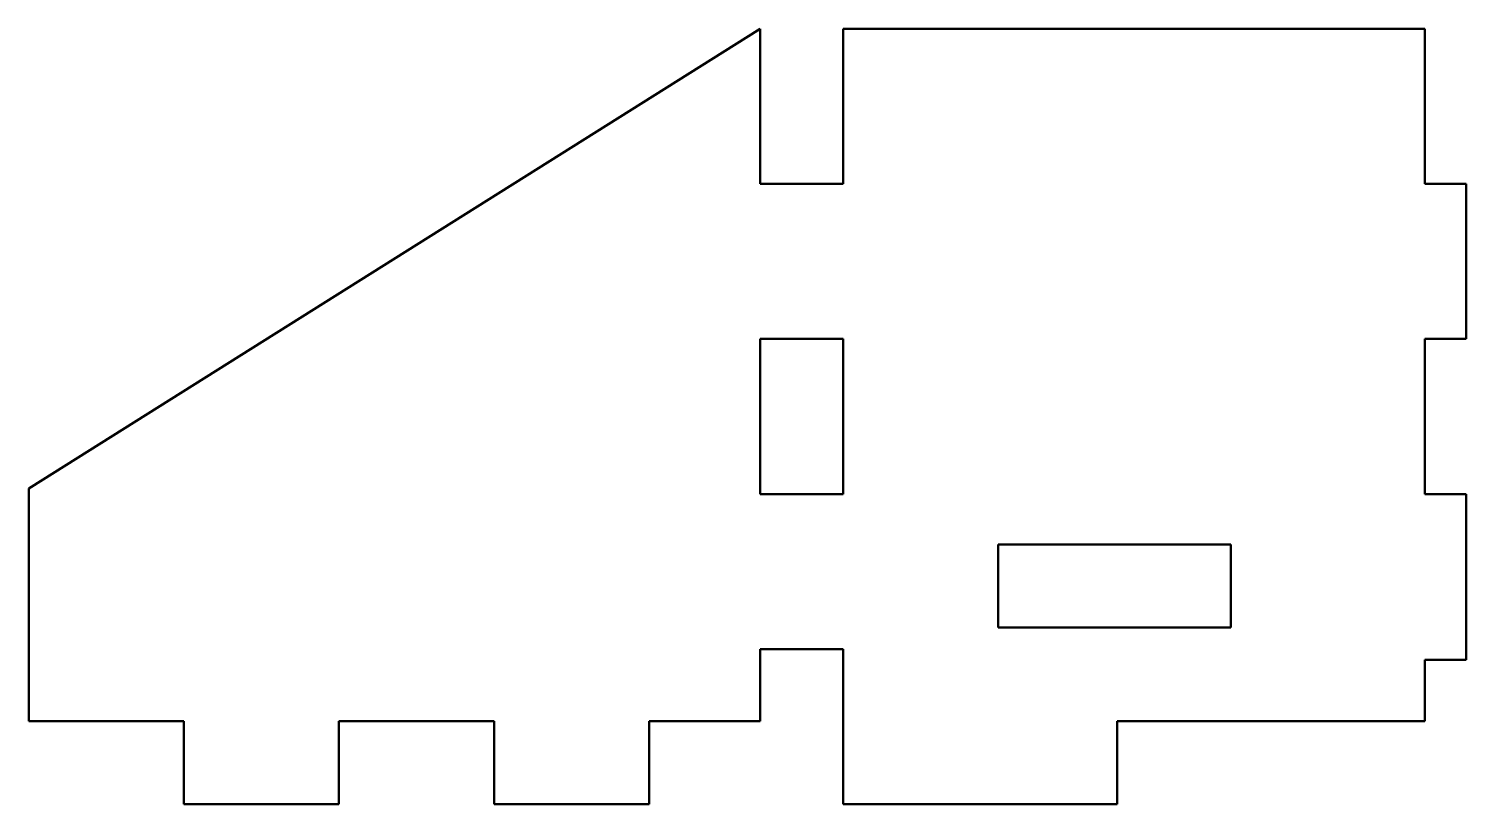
# Model space of a CAD drawing. Header units: millimetres. Extents: x 124 to 310, y 122 to 222.
import ezdxf

# ---------------------------------------------------------------- set-up
doc = ezdxf.new("R2010")
doc.units = ezdxf.units.MM
doc.header["$LTSCALE"] = 0.75
doc.layers.add('Visible', color=7, linetype='Continuous', lineweight=50)

msp = doc.modelspace()

# ---------------------------------------------------------------- linework, layer by layer
at = {"layer": 'Visible', "extrusion": (-1, 2e-16, 0)}
for p, q in [((218.565312, 222.367848), (124.265312, 163.068088)), ((218.565312, 202.367848), (218.565312, 222.367848)), ((304.265312, 222.367848), (229.265312, 222.367848)), ((229.265312, 222.367848), (229.265312, 202.367848)), ((304.265312, 202.367848), (304.265312, 222.367848)), ((229.265312, 202.367848), (218.565312, 202.367848)), ((309.615312, 202.367848), (304.265312, 202.367848)), ((309.615312, 182.367848), (309.615312, 202.367848)), ((218.565312, 162.367848), (218.565312, 182.367848)), ((218.565312, 182.367848), (229.265312, 182.367848)), ((229.265312, 182.367848), (229.265312, 162.367848)), ((304.265312, 182.367848), (309.615312, 182.367848)), ((304.265312, 162.367848), (304.265312, 182.367848)), ((124.265312, 163.068088), (124.265312, 133.067848)), ((229.265312, 162.367848), (218.565312, 162.367848)), ((309.615312, 162.367848), (304.265312, 162.367848)), ((309.615312, 140.975903), (309.615312, 162.367848)), ((249.265312, 155.867848), (279.265312, 155.867848)), ((249.265312, 145.167848), (249.265312, 155.867848)), ((279.265312, 155.867848), (279.265312, 145.167848)), ((279.265312, 145.167848), (249.265312, 145.167848)), ((218.565312, 142.367848), (229.265312, 142.367848)), ((218.565312, 133.067848), (218.565312, 142.367848)), ((229.265312, 142.367848), (229.265312, 122.367848)), ((304.265312, 140.975903), (309.615312, 140.975903)), ((304.265312, 133.067848), (304.265312, 140.975903)), ((124.265312, 133.067848), (144.265312, 133.067848)), ((144.265312, 133.067848), (144.265312, 122.367848)), ((164.265312, 133.067848), (184.265312, 133.067848)), ((164.265312, 122.367848), (164.265312, 133.067848)), ((184.265312, 133.067848), (184.265312, 122.367848)), ((204.265312, 133.067848), (218.565312, 133.067848)), ((204.265312, 122.367848), (204.265312, 133.067848)), ((264.615312, 133.067848), (304.265312, 133.067848)), ((264.615312, 122.367848), (264.615312, 133.067848)), ((144.265312, 122.367848), (164.265312, 122.367848)), ((184.265312, 122.367848), (204.265312, 122.367848)), ((229.265312, 122.367848), (264.615312, 122.367848))]:
    msp.add_line(p, q, dxfattribs=at)

doc.saveas('drawing.dxf')
